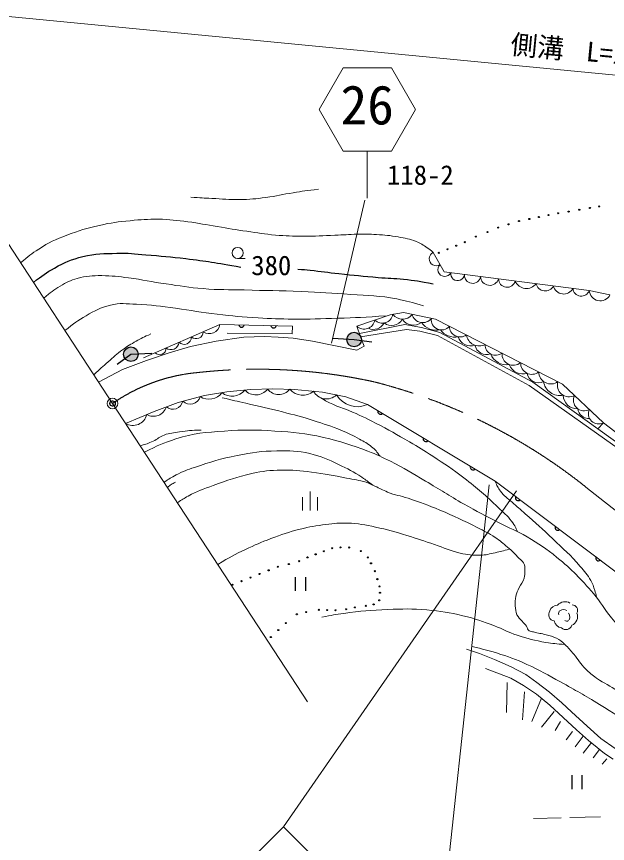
# Model space of a CAD drawing. Units: millimetres, scale not verified. Extents: x 40000 to 680000, y 20000 to 380000.
# Drawn here: x 68215 to 123488, y 263564 to 340941 of the extents above; entities that cross this region are included whole.
import ezdxf
from ezdxf.enums import TextEntityAlignment as Align

# ---------------------------------------------------------------- set-up
doc = ezdxf.new("R2010")
doc.units = ezdxf.units.MM
doc.header["$LTSCALE"] = 1000
doc.header["$PDMODE"] = 32
doc.header["$PDSIZE"] = 500
doc.linetypes.add('CHAIN', pattern=[18.5, 12, -1.5, 3.5, -1.5])
for name, color, linetype, lineweight in [('M-BGD', 7, 'Continuous', 13), ('M-BMK', 2, 'CHAIN', 13), ('M-BMK-SRVR', 3, 'Continuous', 13), ('M-STR-HTXT', 7, 'Continuous', 13), ('M-STR-STRC', 7, 'Continuous', 13)]:
    doc.layers.add(name, color=color, linetype=linetype, lineweight=lineweight)
doc.layers.add('M-OTRS', color=6, linetype='Continuous')
doc.styles.add('ＭＳ ゴシック', font='')
doc.styles.add('ＭＳ 明朝', font='')
doc.styles.get('ＭＳ ゴシック').set_extended_font_data('MS Gothic')
doc.styles.get('ＭＳ 明朝').set_extended_font_data('MS Mincho')

msp = doc.modelspace()

# ---------------------------------------------------------------- hatches: boundary and pattern name
at = {"layer": 'M-BGD'}
for points in [[(100465, 310619, 0.97359), (99119, 310847, 0.01338), (99113, 310811, 1)], [(79590, 309248, 0.97359), (78244, 309476, 0.01338), (78238, 309440, 0.41421), (78818, 308668, 0.41421)]]:
    msp.add_hatch(color=256, dxfattribs=at).paths.add_polyline_path(points)

# ---------------------------------------------------------------- linework, layer by layer
for p, q in [((108219, 317048), (107181, 318867)), ((88896, 318293), (89596, 318293)), ((121790, 315317), (108219, 317048)), ((123726, 314887), (121790, 315317)), ((100045, 311975), (103148, 313031)), ((103148, 313031), (104400, 313246)), ((104400, 313246), (107391, 312619)), ((107391, 312619), (119294, 306556)), ((80091, 309020), (87241, 312118)), ((87241, 312118), (94027, 311964)), ((94027, 311964), (93985, 311249)), ((100388, 310963), (100045, 311975)), ((100284, 311269), (104544, 312138)), ((104544, 312138), (106096, 311842)), ((106096, 311842), (107797, 311387)), ((93985, 311249), (87914, 311319)), ((100388, 310963), (104700, 311669)), ((104700, 311669), (105924, 311501)), ((105924, 311501), (107578, 311080)), ((107578, 311080), (116162, 306420)), ((107797, 311387), (116494, 306720)), ((84480, 310055), (86892, 310579)), ((86892, 310579), (89462, 310924)), ((89462, 310924), (91406, 310999)), ((91406, 310999), (92686, 310943)), ((92686, 310943), (94088, 310831)), ((94088, 310831), (95902, 310560)), ((95902, 310560), (100052, 309715)), ((100725, 310094), (100388, 310963)), ((82489, 309466), (84480, 310055)), ((100052, 309715), (100725, 310094)), ((78124, 307915), (80377, 308765)), ((80377, 308765), (82489, 309466)), ((75883, 306742), (78124, 307915)), ((116162, 306420), (141900, 288154)), ((116494, 306720), (141986, 288439)), ((119294, 306556), (123104, 302933)), ((85810, 305482), (87871, 305819)), ((87871, 305819), (90100, 306043)), ((90100, 306043), (92203, 306090)), ((92203, 306090), (94222, 306053)), ((94222, 306053), (96839, 305800)), ((96839, 305800), (99016, 305361)), ((83342, 304838), (85810, 305482)), ((99016, 305361), (101045, 304641)), ((81085, 303982), (83342, 304838)), ((101045, 304641), (112985, 297453)), ((78417, 302863), (81085, 303982)), ((123104, 302933), (122578, 302358)), ((123104, 302933), (135566, 293335)), ((112985, 297453), (124917, 288494)), ((95671, 294735), (95671, 296485)), ((94971, 294735), (94971, 295960)), ((96371, 294735), (96371, 295960)), ((111516, 281335), (110319, 281753)), ((112918, 280793), (111516, 281335)), ((114494, 280095), (112918, 280793)), ((112070, 279944), (114454, 279033)), ((115840, 279379), (114494, 280095)), ((116887, 278625), (115840, 279379)), ((114115, 278610), (114030, 275816)), ((114454, 279033), (115631, 278346)), ((118071, 277721), (116887, 278625)), ((115631, 278346), (116851, 277547)), ((115723, 277763), (115554, 275139)), ((116401, 274969), (117332, 277171)), ((116851, 277547), (118104, 276495)), ((119211, 276712), (118071, 277721)), ((118104, 276495), (120590, 274182)), ((120115, 275889), (119211, 276712)), ((117332, 274461), (118517, 275901)), ((121604, 274528), (120115, 275889)), ((118602, 274123), (119110, 274969)), ((119618, 273276), (120211, 274038)), ((120590, 274182), (121711, 273201)), ((122856, 273397), (121604, 274528)), ((120465, 272599), (121227, 273615)), ((121711, 273201), (122529, 272528)), ((124212, 272444), (122856, 273397)), ((121227, 272006), (121989, 273022)), ((122529, 272528), (123202, 271967)), ((122158, 271583), (122751, 272345)), ((123202, 271967), (124034, 271453)), ((123005, 270990), (123428, 271498)), ((119171, 265963), (116557, 265898)), ((122832, 266056), (119967, 265983))]:
    msp.add_line(p, q, dxfattribs=at)
at = {"layer": 'M-BGD', "lineweight": 25}
for p, q in [((97806, 310859), (99789, 310715)), ((99789, 310715), (101451, 310497)), ((77625, 308398), (78914, 309344)), ((78914, 309344), (80859, 309433)), ((94285, 288496), (94285, 287196)), ((95260, 287196), (95260, 288496)), ((120162, 269958), (120162, 268658)), ((121137, 268658), (121137, 269958))]:
    msp.add_line(p, q, dxfattribs=at)
for centre, radius in [((119856, 322694), 50), ((120854, 322860), 50), ((121851, 323027), 50), ((122712, 323177), 50), ((116180, 322000), 50), ((117077, 322180), 50), ((117973, 322359), 50), ((118870, 322538), 50), ((113272, 321196), 50), ((114241, 321497), 50), ((115211, 321799), 50), ((111186, 320354), 50), ((112267, 320775), 50), ((110153, 319831), 50), ((107720, 318833), 50), ((108531, 319165), 50), ((109342, 319498), 50), ((99789, 310715), 683), ((78914, 309344), 683), ((96967, 290906), 50), ((97737, 291191), 50), ((98512, 291267), 50), ((99323, 291256), 50), ((100413, 290919), 50), ((95429, 290336), 50), ((96198, 290621), 50), ((101072, 290327), 50), ((92647, 289457), 50), ((93686, 289710), 50), ((94653, 289980), 50), ((101374, 289775), 50), ((90950, 288781), 50), ((91798, 289119), 50), ((101724, 289040), 50), ((89253, 288106), 50), ((90102, 288444), 50), ((101967, 288297), 50), ((88405, 287768), 50), ((102166, 287618), 50), ((102211, 287019), 50), ((102141, 286314), 50), ((99042, 285476), 50), ((99863, 285651), 50), ((100889, 285799), 50), ((101618, 285933), 50), ((94436, 285008), 50), ((95310, 285213), 50), ((96487, 285425), 50), ((97272, 285405), 50), ((98058, 285384), 50), ((93393, 284182), 50), ((92699, 283531), 50), ((92004, 282880), 50)]:
    msp.add_circle(centre, radius, dxfattribs=at)
at = {"layer": 'M-BGD'}
msp.add_circle((88896, 318818), 525, dxfattribs=at)
for centre, radius, start, end in [((107477, 318280), 658, 116.75032, 302.68593), ((108261, 317258), 635, 132.54206, 333.05447), ((109468, 316872), 648, 171.22925, 354.22941), ((110868, 316732), 759, 174.34856, 351.11011), ((112476, 316644), 859, 181.97947, 343.4792), ((114097, 316401), 797, 180.07063, 345.38803), ((115908, 316601), 1115, 201.09862, 324.36005), ((117666, 316135), 871, 192.16555, 333.29312), ((119391, 315938), 967, 191.62683, 333.83184), ((121043, 315561), 786, 183.57938, 341.87928), ((122816, 315362), 1026, 182.50474, 332.47055), ((102429, 313257), 1007, 225.08954, 349.71467), ((103305, 313158), 1133, 231.88391, 331.07112), ((104319, 313707), 1098, 215.0096, 324.82842), ((105349, 313374), 1301, 216.0083, 304.70067), ((106209, 313321), 1023, 193.91064, 322.4384), ((107966, 312568), 954, 172.2408, 319.9726), ((86246, 312273), 1007, 235.71523, 351.14215), ((100738, 312681), 990, 225.53555, 352.05764), ((101604, 312801), 1135, 245.11162, 331.91726), ((107497, 313314), 1732, 215.65026, 282.01333), ((109711, 311976), 1015, 181.20487, 304.80893), ((85012, 311463), 668, 228.6742, 358.18319), ((109201, 312617), 1673, 216.55696, 281.44418), ((111494, 311336), 1220, 189.10656, 296.90724), ((82654, 310527), 760, 232.04049, 354.8169), ((83890, 310943), 681, 225.31256, 1.54483), ((110681, 311310), 1195, 196.15891, 289.90072), ((81606, 309871), 583, 221.29186, 5.56553), ((112188, 310433), 1128, 192.63078, 289.27896), ((113034, 310235), 988, 179.23871, 306.77509), ((114039, 309936), 1584, 201.0157, 279.44396), ((114679, 309360), 1057, 175.4384, 310.5754), ((115579, 308861), 1370, 200.84763, 287.12447), ((116416, 308510), 1051, 177.40459, 308.60921), ((117018, 307722), 1050, 189.30765, 297.86857), ((118195, 307683), 1123, 179.73539, 306.27841), ((119031, 307008), 1537, 188.00172, 281.636), ((119890, 306438), 1085, 161.75438, 298.99951), ((86210, 306630), 1500, 236.9266, 323.86827), ((88375, 306944), 1531, 231.48762, 321.48652), ((90592, 306922), 1381, 222.43378, 322.35106), ((92734, 306915), 1341, 218.6158, 320.4218), ((94979, 307134), 1619, 221.53349, 309.25141), ((97200, 306507), 1351, 207.62287, 314.13392), ((82837, 305153), 958, 230.39999, 347.78693), ((84458, 305634), 969, 224.94973, 344.34502), ((100088, 306695), 2265, 210.72013, 294.97261), ((120643, 305543), 1303, 181.79472, 272.77093), ((121298, 305037), 991, 152.84179, 300.02599), ((81009, 304815), 1282, 241.23302, 341.79381), ((121766, 304391), 1070, 188.01777, 272.45463), ((122651, 303768), 950, 154.39038, 298.4774), ((79100, 304004), 1330, 239.08823, 346.41879), ((118779, 285156), 699, 85.94746, 166.36891), ((119521, 285298), 888, 59.0417, 141.23988), ((120193, 285376), 506, 330.15897, 91.14237), ((118580, 284973), 594, 144.139, 261.42581), ((119230, 285084), 320, 117.81042, 205.31969), ((119370, 284893), 556, 55.12627, 121.34895), ((119669, 284895), 274, 351.33418, 56.95691), ((119577, 284704), 393, 328.5203, 22.45173), ((119775, 284803), 915, 295.18984, 20.56628), ((119349, 284600), 884, 193.9974, 259.18488), ((119589, 284198), 618, 228.99231, 338.82325), ((119677, 284676), 306, 234.06618, 301.74332)]:
    msp.add_arc(centre, radius, start, end, dxfattribs=at)
at = {"layer": 'M-BGD', "lineweight": 25}
for centre, start, end in [((89253, 312129), 191.37843, 346.01766), ((92248, 312061), 191.37843, 346.01766), ((102261, 303975), 161.63103, 316.27027), ((106505, 301420), 161.63103, 316.27027), ((110911, 298767), 161.63103, 316.27027), ((115144, 295902), 155.7802, 310.41944), ((118845, 293123), 155.7802, 310.41944), ((122652, 290265), 155.7802, 310.41944)]:
    msp.add_arc(centre, 256, start, end, dxfattribs=at)
at = {"layer": 'M-BGD'}
for points, knots in [([(84517, 324035), (85470, 323976), (85713, 323962), (86480, 323922), (87493, 323870), (88060, 323786), (89074, 323810), (90040, 323834), (90582, 323882), (91541, 324007), (92545, 324136), (93093, 324298), (94093, 324455), (95016, 324601), (95317, 324641), (96462, 324792)], [0, 0, 0, 0, 1, 1, 1, 2, 2, 2, 3, 3, 3, 4, 4, 4, 5, 5, 5, 5]), ([(68600, 317888), (69337, 318533), (69595, 318731), (70292, 319188), (71247, 319814), (71850, 320065), (72914, 320478), (74082, 320931), (74762, 321128), (75984, 321403), (77086, 321652), (77720, 321725), (78844, 321838), (79872, 321941), (80452, 321989), (81485, 321974), (82565, 321958), (83170, 321875), (84242, 321740), (85321, 321604), (85916, 321456), (86990, 321282), (88071, 321107), (88675, 321002), (89759, 320845), (90803, 320694), (91385, 320584), (92436, 320495), (93441, 320409), (94008, 320385), (95016, 320382), (96181, 320380), (96834, 320425), (97998, 320471), (98809, 320503), (99261, 320562), (100073, 320574), (100785, 320584), (101185, 320589), (101895, 320546), (102684, 320498), (103128, 320459), (103905, 320312), (104577, 320185), (104975, 320154), (105603, 319885), (106022, 319705), (106248, 319574), (106619, 319310), (106847, 319148), (106930, 319086), (107181, 318867)], [0, 0, 0, 0, 1, 1, 1, 2, 2, 2, 3, 3, 3, 4, 4, 4, 5, 5, 5, 6, 6, 6, 7, 7, 7, 8, 8, 8, 9, 9, 9, 10, 10, 10, 11, 11, 11, 12, 12, 12, 13, 13, 13, 14, 14, 14, 15, 15, 15, 16, 16, 16, 17, 17, 17, 17]), ([(70752, 314593), (71435, 315152), (71659, 315343), (72309, 315715), (72900, 316053), (73237, 316262), (73893, 316444), (74759, 316684), (75281, 316701), (76179, 316696), (77162, 316692), (77712, 316606), (78688, 316486), (80067, 316316), (80825, 316117), (82200, 315922), (83553, 315730), (84309, 315595), (85670, 315480), (87169, 315354), (88015, 315398), (89519, 315354), (91597, 315293), (92762, 315301), (94839, 315214), (96653, 315137), (97670, 315083), (99480, 314933), (101163, 314794), (102128, 314848), (103784, 314513), (104769, 314313), (105133, 314231), (106279, 313882)], [0, 0, 0, 0, 1, 1, 1, 2, 2, 2, 3, 3, 3, 4, 4, 4, 5, 5, 5, 6, 6, 6, 7, 7, 7, 8, 8, 8, 9, 9, 9, 10, 10, 10, 11, 11, 11, 11]), ([(72736, 311557), (73607, 312248), (73897, 312476), (74721, 312940), (75564, 313416), (76053, 313698), (76992, 313936), (77916, 314169), (78478, 314054), (79431, 314020), (80867, 313969), (81665, 313820), (83090, 313641), (84616, 313449), (85460, 313259), (86988, 313080), (88473, 312907), (89309, 312833), (90801, 312744), (92081, 312668), (92800, 312642), (94082, 312632), (95707, 312619), (96617, 312654), (98241, 312706), (100054, 312765), (100641, 312804), (102878, 312939)], [0, 0, 0, 0, 1, 1, 1, 2, 2, 2, 3, 3, 3, 4, 4, 4, 5, 5, 5, 6, 6, 6, 7, 7, 7, 8, 8, 8, 9, 9, 9, 9]), ([(75435, 307426), (76072, 308015), (76241, 308172), (76774, 308632), (77298, 309085), (77579, 309356), (78139, 309763), (78607, 310104), (78887, 310273), (79391, 310558), (79916, 310854), (80111, 310941), (80774, 311240)], [0, 0, 0, 0, 1, 1, 1, 2, 2, 2, 3, 3, 3, 4, 4, 4, 4]), ([(87442, 305270), (88525, 305022), (88798, 304958), (89667, 304756), (91008, 304443), (91763, 304283), (93097, 303943), (94225, 303655), (94862, 303504), (95969, 303145), (97015, 302806), (97607, 302626), (98619, 302198), (99285, 301916), (99658, 301753), (100289, 301400), (100747, 301144), (101034, 301035), (101429, 300690), (101782, 300383), (101905, 300225), (102221, 299793)], [0, 0, 0, 0, 1, 1, 1, 2, 2, 2, 3, 3, 3, 4, 4, 4, 5, 5, 5, 6, 6, 6, 7, 7, 7, 7]), ([(96671, 305264), (97180, 304958), (97338, 304870), (97785, 304657), (98357, 304384), (98719, 304330), (99300, 304078), (100288, 303649), (100836, 303392), (101795, 302900), (103058, 302252), (103747, 301855), (104975, 301145), (105837, 300647), (106311, 300353), (107144, 299808), (108309, 299046), (108966, 298620), (110069, 297770), (111378, 296762), (112068, 296138), (113264, 294999), (113770, 294517), (114106, 294288), (114516, 293722), (114685, 293489), (114791, 293360), (114909, 293097), (114964, 292975), (114985, 292929), (115034, 292779)], [0, 0, 0, 0, 1, 1, 1, 2, 2, 2, 3, 3, 3, 4, 4, 4, 5, 5, 5, 6, 6, 6, 7, 7, 7, 8, 8, 8, 9, 9, 9, 10, 10, 10, 10]), ([(79777, 300781), (80351, 300942), (80540, 300991), (80998, 301202), (81414, 301394), (81587, 301624), (82017, 301782), (82560, 301980), (82895, 301990), (83466, 302081), (84244, 302205), (84529, 302206), (85476, 302249)], [0, 0, 0, 0, 1, 1, 1, 2, 2, 2, 3, 3, 3, 4, 4, 4, 4]), ([(80171, 300179), (81464, 300840), (81931, 301034), (83120, 301417), (84831, 301968), (85870, 302023), (87662, 302153), (89497, 302286), (90537, 302273), (92373, 302153), (94158, 302037), (95174, 301973), (96915, 301564), (98574, 301175), (99481, 300856), (101079, 300267), (101928, 299955), (102386, 299730), (103196, 299328), (104510, 298677), (105197, 298217), (106463, 297477), (107868, 296656), (108622, 296138), (110038, 295336), (111317, 294612), (112054, 294243), (113361, 293569), (114373, 293048), (114989, 292847), (115968, 292265), (117110, 291587), (117736, 291171), (118765, 290331), (120222, 289142), (120955, 288365), (122186, 286945), (122907, 286114), (123173, 285538), (123869, 284685), (124334, 284115), (124572, 283767), (125119, 283274), (126232, 282271), (126940, 281806), (128158, 280933), (129131, 280234), (129669, 279827), (130695, 279208), (131623, 278650), (132175, 278392), (133149, 277918), (134252, 277382), (134875, 277090), (136012, 276629), (137104, 276185), (137730, 275971), (138844, 275586), (140058, 275168), (140729, 274901), (141967, 274564), (142790, 274341), (143272, 274300), (144098, 274088), (145011, 273853), (145539, 273758), (146411, 273401), (147393, 272998), (147895, 272668), (148837, 272181), (150167, 271493), (150833, 270942), (152219, 270373), (153085, 270018), (153581, 269830), (154490, 269607), (155901, 269261), (156725, 269224), (158144, 268911), (159122, 268694), (159654, 268504), (160625, 268259), (161666, 267996), (162245, 267826), (163296, 267607), (164405, 267376), (164788, 267322), (166156, 267123)], [0, 0, 0, 0, 1, 1, 1, 2, 2, 2, 3, 3, 3, 4, 4, 4, 5, 5, 5, 6, 6, 6, 7, 7, 7, 8, 8, 8, 9, 9, 9, 10, 10, 10, 11, 11, 11, 12, 12, 12, 13, 13, 13, 14, 14, 14, 15, 15, 15, 16, 16, 16, 17, 17, 17, 18, 18, 18, 19, 19, 19, 20, 20, 20, 21, 21, 21, 22, 22, 22, 23, 23, 23, 24, 24, 24, 25, 25, 25, 26, 26, 26, 27, 27, 27, 28, 28, 28, 29, 29, 29, 29]), ([(101534, 297077), (101077, 297447), (100929, 297548), (100524, 297825), (99716, 298378), (99209, 298608), (98326, 299030), (97319, 299511), (96739, 299780), (95655, 300040), (94477, 300323), (93775, 300304), (92563, 300292), (91108, 300278), (90287, 300165), (88862, 299872), (87275, 299545), (86400, 299280), (84866, 298757), (84176, 298522), (83785, 298386), (83142, 298042), (82688, 297799), (82523, 297700), (82016, 297356)], [0, 0, 0, 0, 1, 1, 1, 2, 2, 2, 3, 3, 3, 4, 4, 4, 5, 5, 5, 6, 6, 6, 7, 7, 7, 8, 8, 8, 8]), ([(132786, 272289), (132048, 272726), (131841, 272841), (131222, 273172), (130326, 273649), (129760, 273792), (128880, 274298), (128331, 274613), (128055, 274843), (127563, 275242), (126994, 275702), (126751, 276045), (126193, 276518), (125547, 277065), (125167, 277353), (124464, 277826), (123709, 278335), (123219, 278517), (122473, 279041), (122043, 279344), (121814, 279535), (121436, 279901), (120945, 280376), (120785, 280746), (120342, 281266), (120026, 281637), (119863, 281860), (119504, 282191), (119226, 282448), (119063, 282599), (118725, 282770), (118365, 282954), (118131, 282984), (117741, 283088), (117292, 283208), (117033, 283244), (116582, 283356), (116418, 283397), (116305, 283375), (116164, 283468), (116004, 283576), (116021, 283735), (115909, 283892), (115767, 284091), (115654, 284177), (115498, 284366), (115308, 284595), (115143, 284690), (115024, 284964), (114891, 285271), (114886, 285473), (114866, 285808), (114844, 286156), (114845, 286358), (114915, 286701), (114982, 287029), (115085, 287196), (115223, 287501), (115384, 287857), (115597, 288004), (115702, 288380), (115776, 288643), (115772, 288804), (115757, 289076), (115740, 289371), (115798, 289571), (115645, 289824), (115526, 290021), (115392, 290079), (115227, 290241), (114807, 290655), (114595, 290913), (114145, 291294), (113704, 291667), (113458, 291881), (112981, 292206), (112361, 292627), (111967, 292791), (111299, 293131), (109961, 293811), (109203, 294179), (107818, 294756), (106673, 295232), (106015, 295461), (104841, 295863), (104098, 296118), (103643, 296147), (102916, 296443), (102444, 296635), (102203, 296795), (101738, 297003), (101417, 297148), (101245, 297248), (100910, 297356), (100217, 297580), (99802, 297609), (99087, 297749), (97808, 297999), (97093, 298165), (95797, 298310), (94703, 298432), (94086, 298533), (92985, 298504), (91905, 298475), (91292, 298420), (90237, 298186), (88792, 297864), (88009, 297566), (86615, 297064), (85676, 296726), (85129, 296561), (84260, 296069), (83861, 295843), (83711, 295760), (83261, 295450)], [0, 0, 0, 0, 1, 1, 1, 2, 2, 2, 3, 3, 3, 4, 4, 4, 5, 5, 5, 6, 6, 6, 7, 7, 7, 8, 8, 8, 9, 9, 9, 10, 10, 10, 11, 11, 11, 12, 12, 12, 13, 13, 13, 14, 14, 14, 15, 15, 15, 16, 16, 16, 17, 17, 17, 18, 18, 18, 19, 19, 19, 20, 20, 20, 21, 21, 21, 22, 22, 22, 23, 23, 23, 24, 24, 24, 25, 25, 25, 26, 26, 26, 27, 27, 27, 28, 28, 28, 29, 29, 29, 30, 30, 30, 31, 31, 31, 32, 32, 32, 33, 33, 33, 34, 34, 34, 35, 35, 35, 36, 36, 36, 37, 37, 37, 38, 38, 38, 38]), ([(83079, 297369), (82887, 297267), (82830, 297237), (82679, 297138), (82537, 297043), (82489, 297005), (82329, 296876)], [0, 0, 0, 0, 1, 1, 1, 2, 2, 2, 2]), ([(122469, 286593), (122404, 286902), (122379, 286995), (122301, 287247), (122187, 287618), (122106, 287824), (121927, 288169), (121631, 288744), (121349, 288998), (120930, 289490), (120008, 290574), (119395, 291094), (118368, 292079), (117390, 293017), (116812, 293511), (115802, 294415), (115324, 294843), (115040, 295064), (114568, 295500), (114136, 295899), (113811, 296053), (113475, 296537), (113244, 296870), (113160, 297027), (112985, 297453)], [0, 0, 0, 0, 1, 1, 1, 2, 2, 2, 3, 3, 3, 4, 4, 4, 5, 5, 5, 6, 6, 6, 7, 7, 7, 8, 8, 8, 8]), ([(114336, 291108), (113700, 290932), (113520, 290883), (112990, 290772), (112446, 290658), (112143, 290548), (111588, 290538), (110846, 290525), (110422, 290569), (109700, 290735), (108743, 290954), (108248, 291220), (107316, 291529), (106298, 291867), (105736, 292084), (104708, 292390), (103580, 292726), (102948, 292928), (101796, 293166), (100781, 293376), (100205, 293503), (99169, 293540), (98383, 293568), (97940, 293507), (97160, 293409), (96206, 293290), (95672, 293202), (94739, 292970), (93645, 292698), (93045, 292487), (91991, 292087), (91055, 291732), (90540, 291507), (89636, 291077), (88593, 290582), (88248, 290378), (87030, 289681)], [0, 0, 0, 0, 1, 1, 1, 2, 2, 2, 3, 3, 3, 4, 4, 4, 5, 5, 5, 6, 6, 6, 7, 7, 7, 8, 8, 8, 9, 9, 9, 10, 10, 10, 11, 11, 11, 12, 12, 12, 12]), ([(119504, 282191), (118667, 282242), (118412, 282273), (117718, 282381), (116653, 282546), (116070, 282733), (115041, 283054), (114182, 283321), (113754, 283615), (112910, 283923), (111774, 284336), (111138, 284583), (109965, 284876), (108674, 285198), (107926, 285294), (106601, 285414), (105179, 285541), (104372, 285516), (102946, 285451), (101335, 285377), (100429, 285327), (98834, 285091), (98031, 284972), (97755, 284933), (96787, 284741)], [0, 0, 0, 0, 1, 1, 1, 2, 2, 2, 3, 3, 3, 4, 4, 4, 5, 5, 5, 6, 6, 6, 7, 7, 7, 8, 8, 8, 8]), ([(132786, 272289), (132094, 272293), (131873, 272315), (131293, 272382), (130248, 272502), (129641, 272597), (128675, 273012), (127626, 273463), (127100, 273847), (126120, 274432), (124778, 275232), (124080, 275766), (122744, 276577), (121339, 277430), (120539, 277888), (119099, 278680), (117887, 279347), (117218, 279746), (115959, 280320), (114879, 280813), (114247, 281037), (113113, 281386), (112230, 281657), (111916, 281739), (110827, 281989)], [0, 0, 0, 0, 1, 1, 1, 2, 2, 2, 3, 3, 3, 4, 4, 4, 5, 5, 5, 6, 6, 6, 7, 7, 7, 8, 8, 8, 8])]:
    msp.add_open_spline(points, degree=3, knots=knots, dxfattribs=at)
at = {"layer": 'M-BGD', "lineweight": 25}
for points, knots in [([(69796, 316057), (70647, 316734), (70947, 316954), (71761, 317408), (72742, 317956), (73339, 318214), (74431, 318480), (75642, 318776), (76361, 318755), (77607, 318796), (78659, 318830), (79249, 318728), (80299, 318649), (81763, 318537), (82583, 318463), (84042, 318291), (86065, 318053), (86736, 317921), (89194, 317492)], [0, 0, 0, 0, 1, 1, 1, 2, 2, 2, 3, 3, 3, 4, 4, 4, 5, 5, 5, 6, 6, 6, 6]), ([(94511, 317313), (95082, 317262), (95229, 317247), (95689, 317201), (96737, 317096), (97320, 317005), (98367, 316893), (99806, 316738), (100612, 316644), (102054, 316528), (102977, 316454), (103498, 316468), (104419, 316369), (105507, 316252), (105882, 316172), (107185, 315921)], [0, 0, 0, 0, 1, 1, 1, 2, 2, 2, 3, 3, 3, 4, 4, 4, 5, 5, 5, 5])]:
    msp.add_open_spline(points, degree=3, knots=knots, dxfattribs=at)
at = {"layer": 'M-BMK'}
msp.add_line((121475, 296910), (133614, 287261), dxfattribs=at)
for centre, radius, start, end in [((86635, 291145), 16548, 95.17206, 124.78889), ((90785, 257346), 50594, 77.61328, 96.40204), ((88739, 255897), 52476, 51.40409, 75.76992)]:
    msp.add_arc(centre, radius, start, end, dxfattribs=at)
at = {"layer": 'M-BMK-SRVR'}
for p, q in [((77194, 304735), (64094, 324783)), ((95444, 276805), (77194, 304735))]:
    msp.add_line(p, q, dxfattribs=at)
msp.add_circle((77194, 304735), 500, dxfattribs=at)
msp.add_point((77194, 304735), dxfattribs=at)
at = {"layer": 'M-OTRS'}
msp.add_point((77194, 304735), dxfattribs=at)
at = {"layer": 'M-STR-HTXT'}
for p, q in [((64828, 341204), (173266, 330720)), ((106405, 241082), (112424, 297128))]:
    msp.add_line(p, q, dxfattribs=at)
at = {"layer": 'M-STR-STRC'}
for p, q in [((96523, 332241), (98773, 336138)), ((98773, 336138), (103273, 336138)), ((103273, 336138), (105523, 332241)), ((98773, 328343), (96523, 332241)), ((105523, 332241), (103273, 328343)), ((103273, 328343), (98773, 328343)), ((101023, 328343), (101023, 323944)), ((100784, 323758), (97671, 310377)), ((114976, 296572), (93177, 265132)), ((89642, 261596), (93177, 265132)), ((93177, 265132), (96713, 261596))]:
    msp.add_line(p, q, dxfattribs=at)

# ---------------------------------------------------------------- texts
at = {"layer": 'M-BGD', "style": 'ＭＳ ゴシック'}
msp.add_text('380', height=1833, dxfattribs=at).set_placement((90173, 316191), align=Align.BOTTOM_LEFT)
at = {"layer": 'M-STR-HTXT', "style": 'ＭＳ ゴシック'}
for s, p in [('側溝', (114306, 336920)), ('L=118.0', (121375, 336237))]:
    msp.add_text(s, height=1833, rotation=354.477, dxfattribs=at).set_placement(p, align=Align.BOTTOM_LEFT)
at = {"layer": 'M-STR-STRC'}
for s, height, style, p in [('26', 3666, 'ＭＳ 明朝', (98523, 329741)), ('118-2', 1833, 'ＭＳ ゴシック', (102872, 324645))]:
    msp.add_text(s, height=height, dxfattribs=dict(at, style=style)).set_placement(p, align=Align.BOTTOM_LEFT)

doc.saveas('drawing.dxf')
